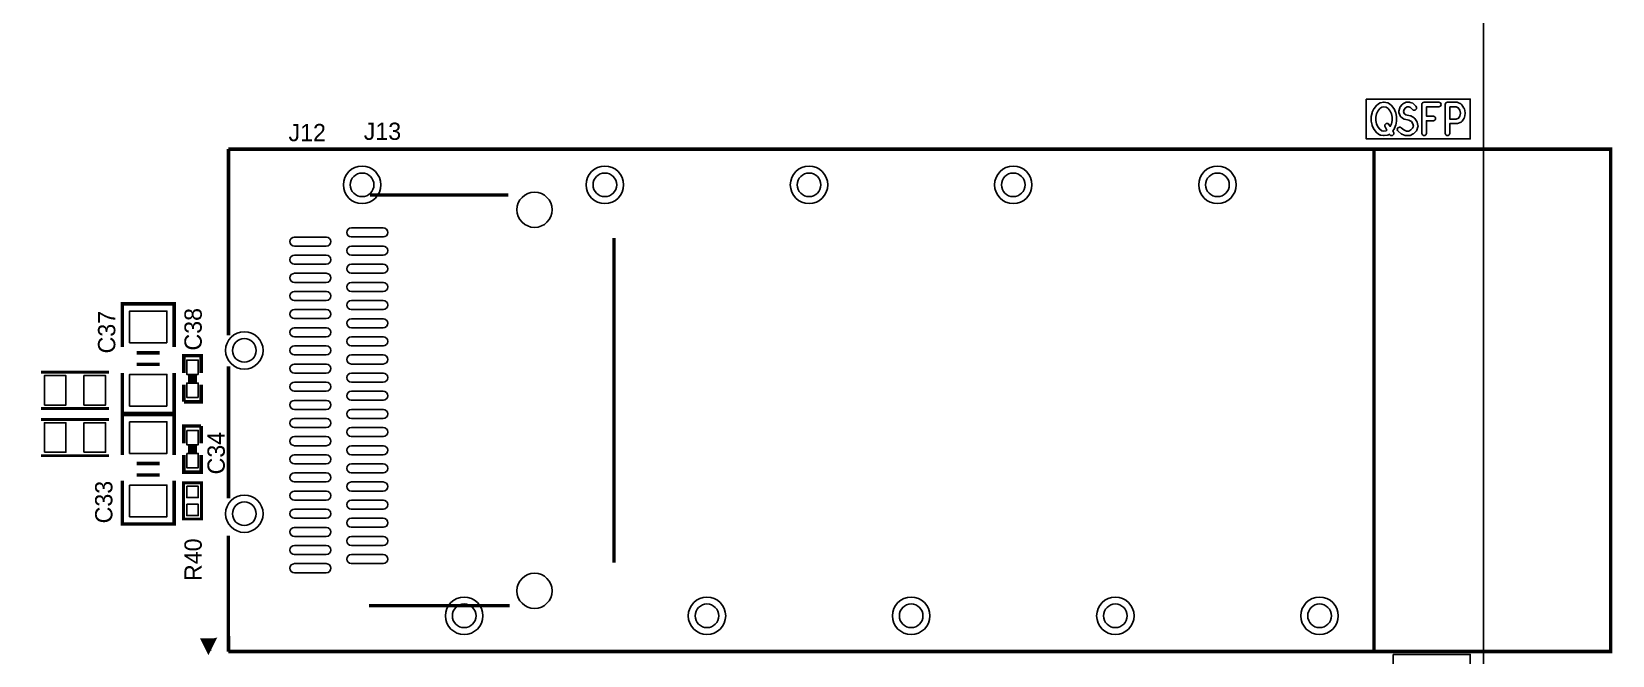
# Model space of a CAD drawing. Extents: x 0 to 260, y 0 to 180.
# Drawn here: x 190 to 259.7, y 108.2 to 135.7 of the extents above; entities that cross this region are included whole.
import ezdxf
from ezdxf.enums import TextEntityAlignment as Align

# ---------------------------------------------------------------- set-up
doc = ezdxf.new("R2010")
doc.units = 0
for name, color, linetype in [('BG_DRILLHOLE', 193, 'CONTINUOUS'), ('BG_OUTLINE', 253, 'CONTINUOUS'), ('BG_SILKSCREEN_TOP', 6, 'CONTINUOUS'), ('PG_SILKSCREEN_TOP', 254, 'CONTINUOUS'), ('PIN_TOP', 96, 'CONTINUOUS'), ('RD_SILKSCREEN_TOP', 85, 'CONTINUOUS')]:
    doc.layers.add(name, color=color, linetype=linetype)

msp = doc.modelspace()

# ---------------------------------------------------------------- linework, layer by layer
at = {"layer": 'BG_DRILLHOLE'}
for points in [[(205.099158, 128.921002, 1), (204.057758, 128.921002, 1)], [(215.799162, 128.921002, 1), (214.757762, 128.921002, 1)], [(224.799144, 128.921002, 1), (223.757744, 128.921002, 1)], [(233.799126, 128.921002, 1), (232.757726, 128.921002, 1)], [(242.799108, 128.921002, 1), (241.757708, 128.921002, 1)], [(212.953092, 127.820928, 1), (211.403692, 127.820928, 1)], [(199.909176, 121.621042, 1), (198.867776, 121.621042, 1)], [(199.909176, 114.421158, 1), (198.867776, 114.421158, 1)], [(212.953092, 111.02086, 1), (211.403692, 111.02086, 1)], [(209.599022, 109.92104, 1), (208.557622, 109.92104, 1)], [(220.299026, 109.92104, 1), (219.257626, 109.92104, 1)], [(229.299008, 109.92104, 1), (228.257608, 109.92104, 1)], [(238.29899, 109.92104, 1), (237.25759, 109.92104, 1)], [(247.298972, 109.92104, 1), (246.257572, 109.92104, 1)]]:
    msp.add_lwpolyline(points, format="xyb", close=True, dxfattribs=at)
at = {"layer": 'BG_OUTLINE'}
msp.add_lwpolyline([(0, 180.34), (254, 180.34), (254, 0), (0, 0)], close=True, dxfattribs=at)
at = {"layer": 'BG_SILKSCREEN_TOP'}
for points in [[(248.83872, 132.70484), (253.42342, 132.70484), (253.42342, 130.941826), (248.83872, 130.941826)], [(252.518418, 132.3594), (252.800612, 132.3594), (252.890528, 132.317236), (252.964696, 132.209032), (252.99035, 132.08), (252.964442, 131.950206), (252.908054, 131.865624), (252.802898, 131.821682), (252.518418, 131.821682)], [(250.01982, 108.219494), (253.42342, 108.219494), (253.42342, 106.45648), (250.01982, 106.45648)]]:
    msp.add_lwpolyline(points, close=True, dxfattribs=at)
for points in [[(249.46483, 132.540248), (249.600212, 132.56133, -0.038943), (249.61596, 132.5626, -0.038943), (249.631708, 132.56133), (249.76709, 132.540248, -0.117093), (249.810524, 132.522468), (249.929142, 132.437632, -0.068418), (249.949208, 132.418582), (250.050808, 132.291582, -0.061425), (250.064016, 132.2705), (250.131834, 132.122418, -0.058502), (250.138946, 132.099812), (250.172728, 131.930394, -0.049144), (250.17476, 131.910582), (250.17476, 131.741418, -0.049144), (250.172728, 131.721606), (250.138946, 131.552188, -0.058502), (250.131834, 131.529582), (250.064016, 131.3815, -0.061425), (250.050808, 131.360418), (250.005342, 131.303522), (250.041664, 131.243324, -0.135798), (250.056142, 131.191, -0.414214), (249.954542, 131.0894, -0.263207), (249.86742, 131.138676), (249.854212, 131.160774), (249.810524, 131.129532, -0.117093), (249.76709, 131.111752), (249.631708, 131.09067, -0.038943), (249.61596, 131.0894, -0.038943), (249.600212, 131.09067), (249.46483, 131.111752, -0.117093), (249.421396, 131.129532), (249.302778, 131.214368, -0.068418), (249.282712, 131.233418), (249.181112, 131.360418, -0.061425), (249.167904, 131.3815), (249.100086, 131.529582, -0.058502), (249.092974, 131.552188), (249.059192, 131.721606, -0.049144), (249.05716, 131.741418), (249.05716, 131.910582, -0.049144), (249.059192, 131.930394), (249.092974, 132.099812, -0.058502), (249.100086, 132.122418), (249.167904, 132.2705, -0.061425), (249.181112, 132.291582), (249.282712, 132.418582, -0.068418), (249.302778, 132.437632), (249.421396, 132.522468, -0.117093)], [(250.563634, 132.550662, -0.123516), (250.61164, 132.5626), (250.730258, 132.5626, -0.086179), (250.764548, 132.556758), (250.882912, 132.51434, -0.115766), (250.921774, 132.48894), (251.023374, 132.383276, -0.193858), (251.051822, 132.312918, -0.414214), (250.950222, 132.211318, -0.204602), (250.87707, 132.24256), (250.79198, 132.330952), (250.712478, 132.3594), (250.63704, 132.3594), (250.559316, 132.317744), (250.50242, 132.24637), (250.480068, 132.149088), (250.511056, 132.059172), (250.585478, 132.005578), (250.767596, 131.967986, -0.076593), (250.796552, 131.957064), (250.948952, 131.872228, -0.118872), (250.984004, 131.83997), (251.06884, 131.71297, -0.091171), (251.083318, 131.679188), (251.1171, 131.531106, -0.056004), (251.11964, 131.5085, -0.083001), (251.114052, 131.47548), (251.063252, 131.327398, -0.108666), (251.040646, 131.29006), (250.939046, 131.184142, -0.092157), (250.90882, 131.162552), (250.773438, 131.099052, -0.110402), (250.730258, 131.0894), (250.594622, 131.0894, -0.099165), (250.555506, 131.097274), (250.403106, 131.160774, -0.066999), (250.379738, 131.17449), (250.244356, 131.280408, -0.23136), (250.20524, 131.360418, -0.414214), (250.30684, 131.462018, -0.16729), (250.369324, 131.440428), (250.494038, 131.342892), (250.614942, 131.2926), (250.707652, 131.2926), (250.805442, 131.338574), (250.87834, 131.41452), (250.91263, 131.514088), (250.889262, 131.615688), (250.828556, 131.70662), (250.711208, 131.772152), (250.523248, 131.811014, -0.104948), (250.48464, 131.828032), (250.366276, 131.912868, -0.155602), (250.329446, 131.962398), (250.278646, 132.11048, -0.083001), (250.273058, 132.1435, -0.056004), (250.275598, 132.166106), (250.30938, 132.314188, -0.112905), (250.328938, 132.355082), (250.41352, 132.461, -0.101707), (250.445016, 132.487162)], [(251.285502, 132.461, -0.414214), (251.387102, 132.5626), (252.030738, 132.5626, -1), (252.030738, 132.3594), (251.488702, 132.3594), (251.488702, 131.948682), (251.793502, 131.948682, -1), (251.793502, 131.745482), (251.488702, 131.745482), (251.488702, 131.191, -1), (251.285502, 131.191)], [(252.315218, 132.461, -0.414214), (252.416818, 132.5626), (252.823218, 132.5626, -0.110402), (252.866398, 132.552948), (253.00178, 132.489448, -0.133598), (253.04242, 132.454904), (253.14402, 132.306822, -0.101348), (253.159768, 132.26923), (253.19355, 132.099812, -0.049144), (253.195582, 132.08, -0.049144), (253.19355, 132.060188), (253.159768, 131.89077, -0.098207), (253.144782, 131.854194), (253.0602, 131.727194, -0.147925), (253.014734, 131.689856), (252.862334, 131.626356, -0.099165), (252.823218, 131.618482), (252.518418, 131.618482), (252.518418, 131.191, -1), (252.315218, 131.191)], [(249.519948, 132.343144), (249.61596, 132.35813), (249.711972, 132.343144), (249.799348, 132.28066), (249.884438, 132.174488), (249.942096, 132.048504), (249.97156, 131.900676), (249.97156, 131.751324), (249.942096, 131.603496), (249.89155, 131.49326), (249.838464, 131.581906, 0.263207), (249.751342, 131.631182, 0.414214), (249.649742, 131.529582, 0.135798), (249.66422, 131.477258), (249.74931, 131.335526), (249.711972, 131.308856), (249.61596, 131.29387), (249.519948, 131.308856), (249.432572, 131.37134), (249.347482, 131.477512), (249.289824, 131.603496), (249.26036, 131.751324), (249.26036, 131.900676), (249.289824, 132.048504), (249.347482, 132.174488), (249.432572, 132.28066)]]:
    msp.add_lwpolyline(points, format="xyb", close=True, dxfattribs=at)
at = {"layer": 'PG_SILKSCREEN_TOP'}
for points, const_width in [([(249.178318, 130.496056), (198.688452, 130.496056)], 0.1524), ([(198.688452, 130.496056), (198.688452, 122.279156)], 0.1524), ([(249.178318, 130.496056), (259.60832, 130.496056), (259.60832, 108.345986), (249.178318, 108.345986), (249.178318, 130.496056)], 0.1524), ([(211.02828, 128.470914), (204.92847, 128.470914)], 0.150114), ([(215.678512, 112.270794), (215.678512, 126.570994)], 0.150114), ([(194.011296, 121.768108), (194.011296, 123.673108), (196.297296, 123.673108), (196.297296, 121.768108)], 0.1524), ([(194.646296, 121.514108), (195.662296, 121.514108)], 0.1524), ([(196.723, 120.625108), (196.723, 121.387108), (197.485, 121.387108), (197.485, 120.625108)], 0.1524), ([(193.42354, 120.663208), (190.42126, 120.663208)], 0.127), ([(196.297296, 120.625108), (196.297296, 118.847108), (194.011296, 118.847108)], 0.1524), ([(194.011296, 118.847108), (194.011296, 120.625108)], 0.1524), ([(194.646296, 121.006108), (195.662296, 121.006108)], 0.1524), ([(198.688452, 120.918732), (198.688452, 115.09629)], 0.1524), ([(197.485, 120.117108), (197.485, 119.355108), (196.723, 119.355108)], 0.1524), ([(196.723, 119.355108), (196.723, 120.117108)], 0.1524), ([(196.9008, 120.447308), (197.3072, 120.447308)], 0.1524), ([(196.9008, 120.294908), (197.3072, 120.294908)], 0.1524), ([(190.42126, 119.063008), (193.42354, 119.063008)], 0.127), ([(193.42354, 118.578884), (190.42126, 118.578884)], 0.127), ([(194.011296, 117.016784), (194.011296, 118.794784), (196.297296, 118.794784)], 0.1524), ([(196.297296, 118.794784), (196.297296, 117.016784)], 0.1524), ([(196.723, 117.524784), (196.723, 118.286784), (197.485, 118.286784)], 0.1524), ([(197.485, 118.286784), (197.485, 117.524784)], 0.1524), ([(197.485, 117.016784), (197.485, 116.254784), (196.723, 116.254784), (196.723, 117.016784)], 0.1524), ([(197.3072, 117.346984), (196.9008, 117.346984)], 0.1524), ([(197.3072, 117.194584), (196.9008, 117.194584)], 0.1524), ([(190.42126, 116.978684), (193.42354, 116.978684)], 0.127), ([(195.662296, 116.635784), (194.646296, 116.635784)], 0.1524), ([(196.297296, 115.873784), (196.297296, 113.968784), (194.011296, 113.968784), (194.011296, 115.873784)], 0.1524), ([(195.662296, 116.127784), (194.646296, 116.127784)], 0.1524), ([(196.70522, 114.186208), (197.50278, 114.186208), (197.50278, 115.786408), (196.70522, 115.786408), (196.70522, 114.186208)], 0.127), ([(198.68261, 113.449608), (198.688452, 108.345986)], 0.1524), ([(204.878432, 110.370874), (211.078318, 110.370874)], 0.150114), ([(198.054214, 108.853732), (197.554342, 108.853732), (197.804278, 108.35386), (198.054214, 108.853732), (197.654164, 108.753656), (197.854316, 108.553758), (197.854316, 108.753656)], 0.1524), ([(249.178318, 108.345986), (198.688452, 108.345986)], 0.1524)]:
    msp.add_lwpolyline(points, dxfattribs=dict(at, const_width=const_width))
at = {"layer": 'PIN_TOP'}
for points in [[(204.107288, 127.02032), (205.509368, 127.02032, -1), (205.509368, 126.62154), (204.107288, 126.62154, -1)], [(202.99934, 126.22149), (201.59726, 126.22149, -1), (201.59726, 126.62027), (202.99934, 126.62027, -1)], [(204.107288, 126.22022), (205.509368, 126.22022, -1), (205.509368, 125.82144), (204.107288, 125.82144, -1)], [(202.99934, 125.42139), (201.59726, 125.42139, -1), (201.59726, 125.82017), (202.99934, 125.82017, -1)], [(204.107288, 125.420374), (205.509368, 125.420374, -1), (205.509368, 125.021594), (204.107288, 125.021594, -1)], [(202.99934, 124.621544), (201.59726, 124.621544, -1), (201.59726, 125.020324), (202.99934, 125.020324, -1)], [(202.99934, 123.821444), (201.59726, 123.821444, -1), (201.59726, 124.220224), (202.99934, 124.220224, -1)], [(204.107288, 124.620274), (205.509368, 124.620274, -1), (205.509368, 124.221494), (204.107288, 124.221494, -1)], [(202.99934, 123.021598), (201.59726, 123.021598, -1), (201.59726, 123.420378), (202.99934, 123.420378, -1)], [(204.107288, 123.820174), (205.509368, 123.820174, -1), (205.509368, 123.421394), (204.107288, 123.421394, -1)], [(204.107288, 123.020328), (205.509368, 123.020328, -1), (205.509368, 122.621548), (204.107288, 122.621548, -1)], [(202.99934, 122.221498), (201.59726, 122.221498, -1), (201.59726, 122.620278), (202.99934, 122.620278, -1)], [(204.107288, 122.220228), (205.509368, 122.220228, -1), (205.509368, 121.821448), (204.107288, 121.821448, -1)], [(202.99934, 121.421398), (201.59726, 121.421398, -1), (201.59726, 121.820178), (202.99934, 121.820178, -1)], [(204.107288, 121.420382), (205.509368, 121.420382, -1), (205.509368, 121.021602), (204.107288, 121.021602, -1)], [(202.99934, 120.621552), (201.59726, 120.621552, -1), (201.59726, 121.020332), (202.99934, 121.020332, -1)], [(204.107288, 120.620282), (205.509368, 120.620282, -1), (205.509368, 120.221502), (204.107288, 120.221502, -1)], [(202.99934, 119.821452), (201.59726, 119.821452, -1), (201.59726, 120.220232), (202.99934, 120.220232, -1)], [(202.99934, 119.021606), (201.59726, 119.021606, -1), (201.59726, 119.420386), (202.99934, 119.420386, -1)], [(204.107288, 119.820182), (205.509368, 119.820182, -1), (205.509368, 119.421402), (204.107288, 119.421402, -1)], [(202.99934, 118.221506), (201.59726, 118.221506, -1), (201.59726, 118.620286), (202.99934, 118.620286, -1)], [(204.107288, 119.020336), (205.509368, 119.020336, -1), (205.509368, 118.621556), (204.107288, 118.621556, -1)], [(202.99934, 117.421406), (201.59726, 117.421406, -1), (201.59726, 117.820186), (202.99934, 117.820186, -1)], [(204.107288, 118.220236), (205.509368, 118.220236, -1), (205.509368, 117.821456), (204.107288, 117.821456, -1)], [(204.107288, 117.42039), (205.509368, 117.42039, -1), (205.509368, 117.02161), (204.107288, 117.02161, -1)], [(202.99934, 116.62156), (201.59726, 116.62156, -1), (201.59726, 117.02034), (202.99934, 117.02034, -1)], [(204.107288, 116.62029), (205.509368, 116.62029, -1), (205.509368, 116.22151), (204.107288, 116.22151, -1)], [(202.99934, 115.82146), (201.59726, 115.82146, -1), (201.59726, 116.22024), (202.99934, 116.22024, -1)], [(204.107288, 115.82019), (205.509368, 115.82019, -1), (205.509368, 115.42141), (204.107288, 115.42141, -1)], [(202.99934, 115.021614), (201.59726, 115.021614, -1), (201.59726, 115.420394), (202.99934, 115.420394, -1)], [(204.107288, 115.020344), (205.509368, 115.020344, -1), (205.509368, 114.621564), (204.107288, 114.621564, -1)], [(202.99934, 114.221514), (201.59726, 114.221514, -1), (201.59726, 114.620294), (202.99934, 114.620294, -1)], [(202.99934, 113.421414), (201.59726, 113.421414, -1), (201.59726, 113.820194), (202.99934, 113.820194, -1)], [(204.107288, 114.220244), (205.509368, 114.220244, -1), (205.509368, 113.821464), (204.107288, 113.821464, -1)], [(202.99934, 112.621568), (201.59726, 112.621568, -1), (201.59726, 113.020348), (202.99934, 113.020348, -1)], [(204.107288, 113.420398), (205.509368, 113.420398, -1), (205.509368, 113.021618), (204.107288, 113.021618, -1)], [(202.99934, 111.821468), (201.59726, 111.821468, -1), (201.59726, 112.220248), (202.99934, 112.220248, -1)], [(204.107288, 112.620298), (205.509368, 112.620298, -1), (205.509368, 112.221518), (204.107288, 112.221518, -1)]]:
    msp.add_lwpolyline(points, format="xyb", close=True, dxfattribs=at)
for points in [[(195.979796, 121.958608), (194.328796, 121.958608), (194.328796, 123.355608), (195.979796, 123.355608)], [(195.979796, 119.164608), (194.328796, 119.164608), (194.328796, 120.561608), (195.979796, 120.561608)], [(197.358, 120.561608), (196.85, 120.561608), (196.85, 121.196608), (197.358, 121.196608)], [(190.57366, 119.212868), (190.57366, 120.513348), (191.52362, 120.513348), (191.52362, 119.212868)], [(192.32118, 119.212868), (192.32118, 120.513348), (193.27114, 120.513348), (193.27114, 119.212868)], [(197.358, 119.545608), (196.85, 119.545608), (196.85, 120.180608), (197.358, 120.180608)], [(194.328796, 118.477284), (195.979796, 118.477284), (195.979796, 117.080284), (194.328796, 117.080284)], [(190.57366, 117.128544), (190.57366, 118.429024), (191.52362, 118.429024), (191.52362, 117.128544)], [(192.32118, 117.128544), (192.32118, 118.429024), (193.27114, 118.429024), (193.27114, 117.128544)], [(196.85, 118.096284), (197.358, 118.096284), (197.358, 117.461284), (196.85, 117.461284)], [(196.85, 117.080284), (197.358, 117.080284), (197.358, 116.445284), (196.85, 116.445284)], [(194.328796, 115.683284), (195.979796, 115.683284), (195.979796, 114.286284), (194.328796, 114.286284)], [(196.85381, 115.635278), (197.35419, 115.635278), (197.35419, 115.134898), (196.85381, 115.134898)], [(196.85381, 114.837718), (197.35419, 114.837718), (197.35419, 114.337338), (196.85381, 114.337338)]]:
    msp.add_lwpolyline(points, close=True, dxfattribs=at)
for centre, radius in [((204.578458, 128.921002), 0.8255), ((215.278462, 128.921002), 0.8255), ((224.278444, 128.921002), 0.8255), ((233.278426, 128.921002), 0.8255), ((242.278408, 128.921002), 0.8255), ((212.178392, 127.820928), 0.7747), ((199.388476, 121.621042), 0.8255), ((199.388476, 114.421158), 0.8255), ((212.178392, 111.02086), 0.7747), ((209.078322, 109.92104), 0.8255), ((219.778326, 109.92104), 0.8255), ((228.778308, 109.92104), 0.8255), ((237.77829, 109.92104), 0.8255), ((246.778272, 109.92104), 0.8255)]:
    msp.add_circle(centre, radius, dxfattribs=at)

# ---------------------------------------------------------------- texts
at = {"layer": 'RD_SILKSCREEN_TOP', "width": 1.003333}
msp.add_text('J12', height=0.762, dxfattribs=at).set_placement((201.33564, 130.844544))
msp.add_text('J13', height=0.762, dxfattribs=at).set_placement((205.476348, 130.901948), align=Align.CENTER)
for s, p in [('C38', (197.5104, 121.614946)), ('C37', (193.7004, 121.487946)), ('C34', (198.5264, 116.153946)), ('C33', (193.5734, 113.994946)), ('R40', (197.5104, 111.454946))]:
    msp.add_text(s, height=0.762, rotation=90, dxfattribs=at).set_placement(p)

doc.saveas('drawing.dxf')
